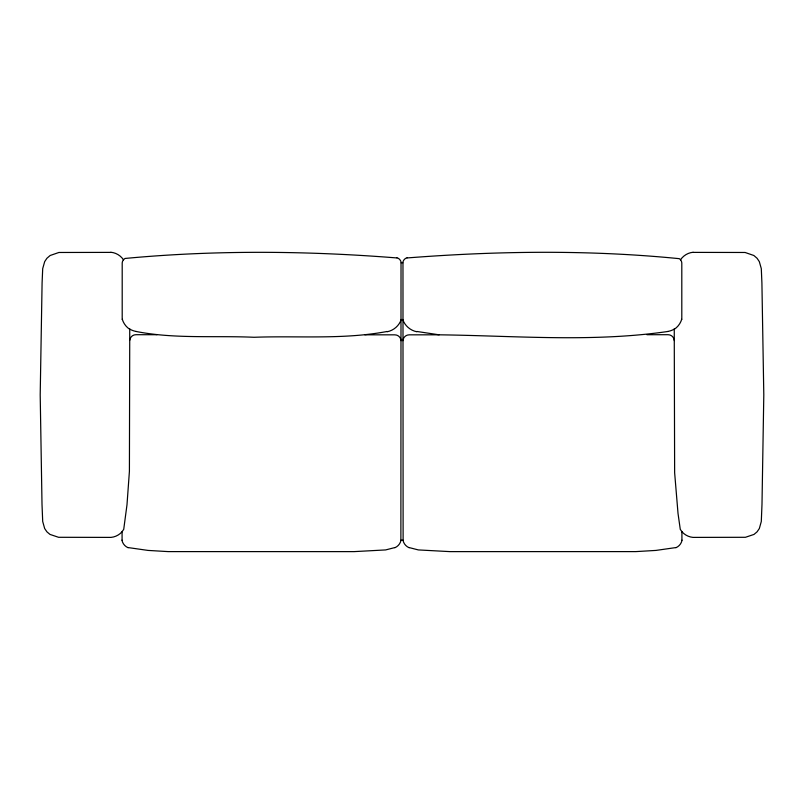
<?xml version="1.0" encoding="UTF-8"?>
<svg xmlns="http://www.w3.org/2000/svg" width="804" height="804" viewBox="0 0 804 804"><rect width="100%" height="100%" fill="white"/><g stroke="black" fill="none" stroke-linecap="round" stroke-linejoin="round"><path stroke-width="1.21" d="M122.077 540.157L122.087 531.625L123.715 529.394L126.992 504.751L129.414 471.255L129.725 340.896M402.975 262.878L403.005 340.715A7.276 7.276 0 0 0 402.995 341.037L403.116 540.157L400.884 540.157L401.025 262.878M674.275 328.886L674.265 340.554A6.191 6.191 0 0 0 668.074 334.705L646.949 334.715M674.275 340.896L674.636 472.722L678.023 513.465L680.284 529.394L682.003 531.725M396.915 257.943C306.535 250.768 215.251 249.974 125.042 258.456C122.751 259.903 122.298 261.632 122.198 263.129L122.198 319.339M394.864 547.574L385.659 549.926L353.991 551.624L168.157 551.604L148.057 550.418L128.107 547.574M667.923 331.469C592.417 342.534 515.113 335.75 439.145 334.816L409.186 334.836A6.291 6.291 0 0 0 402.904 340.715M387.136 331.469C343.378 339.76 298.294 335.66 254.034 337.278C214.809 335.509 174.83 339.117 136.077 331.469M675.893 547.574L655.943 550.418L635.843 551.604L450.009 551.624L418.341 549.926L409.135 547.574M407.085 257.943C497.555 250.908 589.121 249.692 679.32 258.677C680.787 259.662 681.762 261.36 681.802 263.129L681.802 319.339M157.051 334.715L135.926 334.705A6.191 6.191 0 0 0 129.735 340.454L129.725 328.886M110.902 252.386L58.893 252.476L50.139 255.501L46.913 258.275L44.682 261.622L42.702 268.626L42.089 282.958L40.2 394.895L42.009 504.349L42.702 521.505L44.662 528.529L46.933 531.846L49.999 534.419L58.561 537.293L111.042 537.394A16.914 16.914 0 0 0 122.047 531.766M693.098 252.386L745.107 252.476L753.861 255.501L757.087 258.275L759.318 261.622L761.298 268.626L761.911 282.958L763.8 394.895L761.991 504.349L761.298 521.505L759.338 528.529L757.066 531.846L754.001 534.419L745.439 537.293L692.958 537.394A16.914 16.914 0 0 1 681.953 531.766M364.855 334.816L394.814 334.836A6.291 6.291 0 0 1 401.095 340.715M439.145 334.816L416.864 331.469M681.913 531.625L681.923 540.157M401.015 540.177A10.241 10.241 0 0 1 394.915 547.695M401.296 319.429A18.914 18.914 0 0 1 387.196 331.761M396.965 257.772A5.819 5.819 0 0 1 401.196 262.868M409.085 547.695A10.241 10.241 0 0 1 402.985 540.177M416.804 331.761A18.914 18.914 0 0 1 402.703 319.429M402.804 262.868A5.819 5.819 0 0 1 407.035 257.772M129.615 329.228A18.261 18.261 0 0 1 122.298 319.309M682.043 540.177A10.241 10.241 0 0 1 675.943 547.695M680.506 259.813A17.236 17.236 0 0 1 693.078 252.255M110.922 252.255A17.236 17.236 0 0 1 123.494 259.813M128.057 547.695A10.241 10.241 0 0 1 121.957 540.177M681.702 319.309A18.261 18.261 0 0 1 674.385 329.228M136.087 331.429A19.899 19.899 0 0 1 129.705 329.097M674.295 329.097A19.899 19.899 0 0 1 667.913 331.429"/></g></svg>
